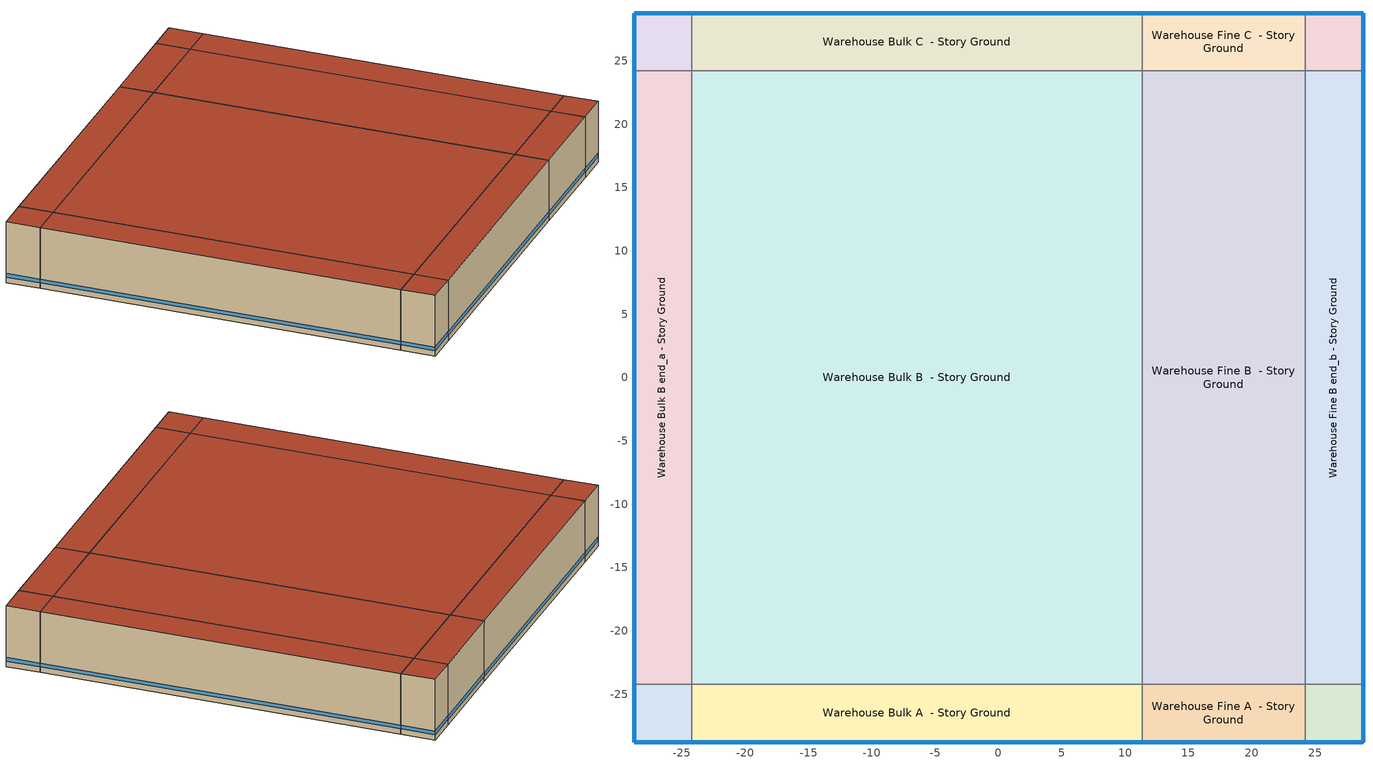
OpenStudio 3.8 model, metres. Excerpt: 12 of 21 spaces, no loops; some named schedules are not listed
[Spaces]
Warehouse Bulk A end_a - Story Ground
 floor ground (Foundation F 126 Perim 914 Area 209): -28.78,-28.78 -28.78,-24.21 -24.21,-24.21 -24.21,-28.78 z0
 wall outside: -28.78,-24.21 -28.78,-28.78 -24.21,-28.78 z0:8.53
 wall to Warehouse Bulk B end_a - Story Ground: -24.21,-24.21 -28.78,-24.21 z0:8.53
 wall to Warehouse Bulk A  - Story Ground: -24.21,-28.78 -24.21,-24.21 z0:8.53
 window (Window U-0.56 SHGC 0.27): -28.75,-28.78 -24.23,-28.78 / -28.78,-24.23 -28.78,-28.75 z0.76:1.28
 roof outside: -24.21,-28.78 -24.21,-24.21 -28.78,-24.21 -28.78,-28.78 z8.53
Warehouse Bulk B end_a - Story Ground
 floor ground (Foundation F 126 Perim 4842 Area 22136): -28.78,-24.21 -28.78,24.21 -24.21,24.21 -24.21,-24.21 z0
 wall outside: -28.78,24.21 -28.78,-24.21 z0:8.53
 wall to Warehouse Bulk C end_a - Story Ground: -24.21,24.21 -28.78,24.21 z0:8.53
 wall to Warehouse Bulk B  - Story Ground: -24.21,-24.21 -24.21,24.21 z0:8.53
 window (Window U-0.56 SHGC 0.27): -28.78,24.18 -28.78,-24.18 z0.76:1.27
 roof outside: -24.21,-24.21 -24.21,24.21 -28.78,24.21 -28.78,-24.21 z8.53
Warehouse Bulk C end_a - Story Ground
 floor ground (Foundation F 126 Perim 914 Area 209): -28.78,24.21 -28.78,28.78 -24.21,28.78 -24.21,24.21 z0
 wall outside: -24.21,28.78 -28.78,28.78 -28.78,24.21 z0:8.53
 wall to Warehouse Bulk C  - Story Ground: -24.21,24.21 -24.21,28.78 z0:8.53
 window (Window U-0.56 SHGC 0.27): -28.78,28.75 -28.78,24.23 / -24.23,28.78 -28.75,28.78 z0.76:1.28
 roof outside: -24.21,24.21 -24.21,28.78 -28.78,28.78 -28.78,24.21 z8.53
Warehouse Bulk A  - Story Ground
 floor ground (Foundation F 126 Perim 3554 Area 16251): -24.21,-28.78 -24.21,-24.21 11.34,-24.21 11.34,-28.78 z0
 wall outside: -24.21,-28.78 11.34,-28.78 z0:8.53
 wall to Warehouse Bulk B  - Story Ground: 11.34,-24.21 -24.21,-24.21 z0:8.53
 wall to Warehouse Fine A  - Story Ground: 11.34,-28.78 11.34,-24.21 z0:8.53
 window (Window U-0.56 SHGC 0.27): -24.18,-28.78 11.31,-28.78 z0.76:1.27
 roof outside: 11.34,-28.78 11.34,-24.21 -24.21,-24.21 -24.21,-28.78 z8.53
Warehouse Bulk B  - Story Ground
 floor ground (Foundation F 126 Perim 0 Area 172092): -24.21,-24.21 -24.21,24.21 11.34,24.21 11.34,-24.21 z0
 wall to Warehouse Bulk C  - Story Ground: 11.34,24.21 -24.21,24.21 z0:8.53
 wall to Warehouse Fine B  - Story Ground: 11.34,-24.21 11.34,24.21 z0:8.53
 roof outside: 11.34,-24.21 11.34,24.21 -24.21,24.21 -24.21,-24.21 z8.53
Warehouse Bulk C  - Story Ground
 floor ground (Foundation F 126 Perim 3554 Area 16251): -24.21,24.21 -24.21,28.78 11.34,28.78 11.34,24.21 z0
 wall outside: 11.34,28.78 -24.21,28.78 z0:8.53
 wall to Warehouse Fine C  - Story Ground: 11.34,24.21 11.34,28.78 z0:8.53
 window (Window U-0.56 SHGC 0.27): 11.31,28.78 -24.18,28.78 z0.76:1.27
 roof outside: 11.34,24.21 11.34,28.78 -24.21,28.78 -24.21,24.21 z8.53
Warehouse Fine A  - Story Ground
 floor ground (Foundation F 126 Perim 1287 Area 5885): 11.34,-28.78 11.34,-24.21 24.21,-24.21 24.21,-28.78 z0
 wall outside: 11.34,-28.78 24.21,-28.78 z0:8.53
 wall to Warehouse Fine B  - Story Ground: 24.21,-24.21 11.34,-24.21 z0:8.53
 wall to Warehouse Fine A end_b - Story Ground: 24.21,-28.78 24.21,-24.21 z0:8.53
 window (Window U-0.56 SHGC 0.27): 11.36,-28.78 24.18,-28.78 z0.76:1.28
 roof outside: 24.21,-28.78 24.21,-24.21 11.34,-24.21 11.34,-28.78 z8.53
Warehouse Fine B  - Story Ground
 floor ground (Foundation F 126 Perim 0 Area 62319): 11.34,-24.21 11.34,24.21 24.21,24.21 24.21,-24.21 z0
 wall to Warehouse Fine C  - Story Ground: 24.21,24.21 11.34,24.21 z0:8.53
 wall to Warehouse Fine B end_b - Story Ground: 24.21,-24.21 24.21,24.21 z0:8.53
 roof outside: 24.21,-24.21 24.21,24.21 11.34,24.21 11.34,-24.21 z8.53
Warehouse Fine C  - Story Ground
 floor ground (Foundation F 126 Perim 1287 Area 5885): 11.34,24.21 11.34,28.78 24.21,28.78 24.21,24.21 z0
 wall outside: 24.21,28.78 11.34,28.78 z0:8.53
 wall to Warehouse Fine C end_b - Story Ground: 24.21,24.21 24.21,28.78 z0:8.53
 window (Window U-0.56 SHGC 0.27): 24.18,28.78 11.36,28.78 z0.76:1.28
 roof outside: 24.21,24.21 24.21,28.78 11.34,28.78 11.34,24.21 z8.53
Warehouse Fine A end_b - Story Ground
 floor ground (Foundation F 126 Perim 914 Area 209): 24.21,-28.78 24.21,-24.21 28.78,-24.21 28.78,-28.78 z0
 wall outside: 24.21,-28.78 28.78,-28.78 28.78,-24.21 z0:8.53
 wall to Warehouse Fine B end_b - Story Ground: 28.78,-24.21 24.21,-24.21 z0:8.53
 window (Window U-0.56 SHGC 0.27): 24.23,-28.78 28.75,-28.78 / 28.78,-28.75 28.78,-24.23 z0.76:1.28
 roof outside: 28.78,-28.78 28.78,-24.21 24.21,-24.21 24.21,-28.78 z8.53
Warehouse Fine B end_b - Story Ground
 floor ground (Foundation F 126 Perim 4842 Area 22136): 24.21,-24.21 24.21,24.21 28.78,24.21 28.78,-24.21 z0
 wall outside: 28.78,-24.21 28.78,24.21 z0:8.53
 wall to Warehouse Fine C end_b - Story Ground: 28.78,24.21 24.21,24.21 z0:8.53
 window (Window U-0.56 SHGC 0.27): 28.78,-24.18 28.78,24.18 z0.76:1.27
 roof outside: 28.78,-24.21 28.78,24.21 24.21,24.21 24.21,-24.21 z8.53
Warehouse Fine C end_b - Story Ground
 floor ground (Foundation F 126 Perim 914 Area 209): 24.21,24.21 24.21,28.78 28.78,28.78 28.78,24.21 z0
 wall outside: 28.78,24.21 28.78,28.78 24.21,28.78 z0:8.53
 window (Window U-0.56 SHGC 0.27): 28.75,28.78 24.23,28.78 / 28.78,24.23 28.78,28.75 z0.76:1.28
 roof outside: 28.78,24.21 28.78,28.78 24.21,28.78 24.21,24.21 z8.53
[Site]
St Cloud Municipal_MN_USA: Latitude {deg}=45.55; Longitude {deg}=-94.05; Time Zone {hr}=-6; Elevation {m}=312; Terrain=City
[Site:WaterMainsTemperature]
Calculation Method=Correlation; Annual Average Outdoor Air Temperature {C}=5.84; Maximum Difference In Monthly Average Outdoor Air Temperatures {deltaC}=33.04
[SizingPeriod:DesignDay] Barometric Pressure {Pa}=97633; Rain Indicator=No; Snow Indicator=No; Day of Month=21; Daylight Saving Time Indicator=No; Humidity Condition Type=Wetbulb; Dry-Bulb Temperature Range Modifier Type=DefaultMultipliers
Name | Maximum Dry-Bulb Temperature {C} | Daily Dry-Bulb Temperature Range {deltaC} | Wind Speed {m/s} | Wind Direction {deg} | Month | Day Type | Wetbulb or DewPoint at Maximum Dry-Bulb {C} | Solar Model Indicator | ASHRAE Clear Sky Optical Depth for Beam Irradiance | ASHRAE Clear Sky Optical Depth for Diffuse Irradiance | Sky Clearness
St Cloud Municipal Ann Clg .4% Condns DB=>MWB 1 | 32.2 | 12.3 | 5.4 | 180 | 7 | SummerDesignDay | 22.5 | ASHRAETau | 0.357 | 2.356
St Cloud Municipal Ann Clg .4% Condns WB=>MDB 1 | 30 | 12.3 | 5.4 | 180 | 7 | SummerDesignDay | 24.6 | ASHRAETau | 0.357 | 2.356
St Cloud Municipal Ann Htg 99.6% Condns DB 1 | -27.3 | 0 | 2.5 | 290 | 1 | WinterDesignDay | -27.3 | ASHRAEClearSky |  |  | 0
St Cloud Municipal August .4% Condns DB=>MCWB 1 | 33.4 | 12.3 | 5.4 | 180 | 8 | SummerDesignDay | 23.8 | ASHRAETau | 0.36 | 2.39
[ClimateZones]
Climate Zone Institution Name 1=ASHRAE; Climate Zone Document Name 1=ANSI/ASHRAE Standard 169; Climate Zone Document Year 1=2006; Climate Zone Value 1=ASHRAE 169-2013-6A
[Building]
ComStock 90.1-2010|Warehouse: North Axis {deg}=225; Default Construction Set=ComStock 90.1-2010 - Warehouse - ASHRAE 169-2013-6A; Default Schedule Set=Building Default Schedule Set; Standards Building Type=Warehouse
[Site:GroundTemperature:FCfactorMethod]
January Ground Temperature {C}=7.4; February Ground Temperature {C}=-0; March Ground Temperature {C}=-7.6; April Ground Temperature {C}=-12.6; May Ground Temperature {C}=-7.7; June Ground Temperature {C}=0.3; July Ground Temperature {C}=7; August Ground Temperature {C}=14.2; September Ground Temperature {C}=19.2; October Ground Temperature {C}=20.9; November Ground Temperature {C}=20; December Ground Temperature {C}=15.4
[Construction:FfactorGroundFloor] F-Factor {W/m-K}=1.26344
Name | Area {m2} | PerimeterExposed {m}
Foundation F 126 Perim 914 Area 209 | 20.9032 | 9.144
Foundation F 126 Perim 4842 Area 22136 | 221.358 | 48.416
Foundation F 126 Perim 0 Area 172092 | 1720.92 | 0
Foundation F 126 Perim 1287 Area 5885 | 58.8486 | 12.8715
Foundation F 126 Perim 3554 Area 16251 | 162.509 | 35.5445
Foundation F 126 Perim 0 Area 62319 | 623.188 | 0
[DefaultConstructionSet]
ComStock 90.1-2010 - Warehouse - ASHRAE 169-2013-6A: Default Exterior Surface Constructions=Default Surface Constructions 1; Default Interior Surface Constructions=Default Surface Constructions 2; Default Ground Contact Surface Constructions=Default Surface Constructions 3; Default Exterior SubSurface Constructions=Default Sub Surface Constructions 1; Default Interior SubSurface Constructions=Default Sub Surface Constructions 2; Interior Partition Construction=Typical Interior Partition
[DefaultSurfaceConstructions]
Name | Floor Construction | Wall Construction | Roof Ceiling Construction
Default Surface Constructions 1 | Typical Insulated Exterior Mass Floor R-15.63 | Typical Insulated Steel Framed Exterior Wall R-15.63 | Typical Insulated Metal Building Roof R-13.89
Default Surface Constructions 2 | Typical Interior Floor | Typical Interior Wall | Typical Interior Ceiling
Default Surface Constructions 3 | ext-slab | Typical Insulated Basement Mass Wall
[Construction]
Typical Insulated Exterior Mass Floor R-15.63: Typical Insulation R-13.06, 4 in. Normalweight Concrete Floor, Typical Carpet Pad
Typical Insulated Metal Building Roof R-13.89: Metal Roof Surface, Typical Insulation R-13.11
Typical Interior Floor: 100mm Normalweight concrete floor, CP02 CARPET PAD
Typical Interior Wall: G01 13mm gypsum board, G01 13mm gypsum board
Typical Interior Ceiling: CP02 CARPET PAD, 100mm Normalweight concrete floor
ext-slab: 6 in. Normalweight Concrete Floor
Typical Insulated Basement Mass Wall: 8 in. Concrete Block Basement Wall
U 0.48 SHGC 0.40 Dbl Ref-D Clr 6mm/13mm: REF D CLEAR 6MM, AIR 13MM, CLEAR 6MM
Typical Uninsulated Swinging Door R-1.43: Typical Insulation R-0.58
Typical Overhead Door R-0.86: Typical Insulation R-0.01
U 1.17 SHGC 0.49 Simple Glazing Skylight U-1.17 SHGC 0.19: U 1.17 SHGC 0.49 Simple Glazing U-1.17 SHGC 0.19
Typical Interior Window: Clear 3mm
Typical Interior Door; Typical Interior Partition: G05 25mm wood
Typical Insulated Steel Framed Exterior Wall R-15.63: 25mm Stucco, 5/8 in. Gypsum Board, Typical Insulation R-13.45, 5/8 in. Gypsum Board
InteriorFurnishings 1: Std Wood 6inch 1
Window U-0.56 SHGC 0.27: Simple Glazing Double - LowE - Tinted/Reflective - Aluminum
[Material:NoMass] Roughness=Smooth; Thermal Absorptance=0.9; Solar Absorptance=0.7
Name | Thermal Resistance {m2-K/W} | Visible Absorptance
Typical Insulation R-13.06 | 2.2993 | 0.7
Typical Carpet Pad; CP02 CARPET PAD | 0.21648 | 0.8
Typical Insulation R-13.11 | 2.30859 | 0.7
Typical Insulation R-0.58 | 0.101892 | 0.7
Typical Insulation R-0.01 | 0.001 | 0.7
Typical Insulation R-13.45 | 2.368 | 0.7
[Material] Thermal Absorptance=0.9
Name | Roughness | Thickness {m} | Conductivity {W/m-K} | Density {kg/m3} | Specific Heat {J/kg-K} | Solar Absorptance | Visible Absorptance
4 in. Normalweight Concrete Floor | MediumRough | 0.1016 | 2.31 | 2322 | 832 | 0.7 | 0.7
Metal Roof Surface | Smooth | 0.0008 | 45.28 | 7824 | 500 | 0.7 | 0.7
100mm Normalweight concrete floor | MediumRough | 0.1016 | 2.31045 | 2322 | 832.557 | 0.7 | 0.7
G01 13mm gypsum board | Smooth | 0.0127 | 0.160031 | 800.001 | 1090.73 | 0.7 | 0.5
6 in. Normalweight Concrete Floor | MediumRough | 0.1524 | 2.31 | 2322 | 832 | 0.7 | 0.7
8 in. Concrete Block Basement Wall | MediumRough | 0.2032 | 1.326 | 1842 | 912 | 0.7 | 0.7
G05 25mm wood | MediumSmooth | 0.0254 | 0.15 | 608 | 1630 | 0.5 | 0.5
25mm Stucco | Smooth | 0.0254 | 0.72 | 1856 | 840 | 0.7 | 0.7
5/8 in. Gypsum Board | MediumSmooth | 0.0159 | 0.16 | 800 | 1090 | 0.7 | 0.7
Std Wood 6inch 1 | MediumSmooth | 0.15 | 0.12 | 540 | 1210 | 0.7 | 0.7
[DefaultSubSurfaceConstructions]
Name | Fixed Window Construction | Operable Window Construction | Door Construction | Overhead Door Construction | Skylight Construction | Tubular Daylight Dome Construction | Tubular Daylight Diffuser Construction
Default Sub Surface Constructions 1 | U 0.48 SHGC 0.40 Dbl Ref-D Clr 6mm/13mm | U 0.48 SHGC 0.40 Dbl Ref-D Clr 6mm/13mm | Typical Uninsulated Swinging Door R-1.43 | Typical Overhead Door R-0.86 | U 1.17 SHGC 0.49 Simple Glazing Skylight U-1.17 SHGC 0.19 | Typical Interior Window | Typical Interior Window
Default Sub Surface Constructions 2 | Typical Interior Window | Typical Interior Window | Typical Interior Door
[WindowMaterial:Glazing] Optical Data Type=SpectralAverage; Infrared Transmittance at Normal Incidence=0; Front Side Infrared Hemispherical Emissivity=0.84; Conductivity {W/m-K}=0.9; Dirt Correction Factor for Solar and Visible Transmittance=1; Solar Diffusing=No
Name | Thickness {m} | Solar Transmittance at Normal Incidence | Front Side Solar Reflectance at Normal Incidence | Back Side Solar Reflectance at Normal Incidence | Visible Transmittance at Normal Incidence | Front Side Visible Reflectance at Normal Incidence | Back Side Visible Reflectance at Normal Incidence | Back Side Infrared Hemispherical Emissivity
REF D CLEAR 6MM | 0.006 | 0.429 | 0.308 | 0.379 | 0.334 | 0.453 | 0.505 | 0.82
CLEAR 6MM | 0.006 | 0.775 | 0.071 | 0.071 | 0.881 | 0.08 | 0.08 | 0.84
Clear 3mm | 0.003 | 0.837 | 0.075 | 0.075 | 0.898 | 0.081 | 0.081 | 0.84
[WindowMaterial:Gas]
AIR 13MM: Gas Type=Air; Thickness {m}=0.0127
[WindowMaterial:SimpleGlazingSystem]
Name | U-Factor {W/m2-K} | Solar Heat Gain Coefficient | Visible Transmittance
U 1.17 SHGC 0.49 Simple Glazing U-1.17 SHGC 0.19 | 6.64357 | 0.19 | 0.38
Simple Glazing Double - LowE - Tinted/Reflective - Aluminum | 3.16279 | 0.274 | 0.359
[SpaceType] Standards Building Type=Warehouse
Name | Default Schedule Set | Design Specification Outdoor Air Object | Standards Space Type
Warehouse Office - ComStock 90.1-2010 | Warehouse Office Schedule Set | Warehouse Office Ventilation | Office
Warehouse Fine - ComStock 90.1-2010 | Warehouse Fine Schedule Set | Warehouse Fine Ventilation | Fine
Warehouse Bulk - ComStock 90.1-2010 | Warehouse Bulk Schedule Set | Warehouse Bulk Ventilation | Bulk
[BuildingStory]
Story Ground: Nominal Z Coordinate {m}=0; Nominal Floor to Floor Height {m}=8.5344
[Space] Building Story=Story Ground
Name | Space Type | Thermal Zone
Warehouse Bulk A end_a - Story Ground | Warehouse Bulk - ComStock 90.1-2010 | Zone Warehouse Bulk A end_a - Story Ground
Warehouse Bulk B end_a - Story Ground | Warehouse Bulk - ComStock 90.1-2010 | Zone Warehouse Bulk B end_a - Story Ground
Warehouse Bulk C end_a - Story Ground | Warehouse Bulk - ComStock 90.1-2010 | Zone Warehouse Bulk C end_a - Story Ground
Warehouse Bulk A  - Story Ground | Warehouse Bulk - ComStock 90.1-2010 | Zone Warehouse Bulk A  - Story Ground
Warehouse Bulk B  - Story Ground | Warehouse Bulk - ComStock 90.1-2010 | Zone Warehouse Bulk B  - Story Ground
Warehouse Bulk C  - Story Ground | Warehouse Bulk - ComStock 90.1-2010 | Zone Warehouse Bulk C  - Story Ground
Warehouse Fine A  - Story Ground | Warehouse Fine - ComStock 90.1-2010 | Zone Warehouse Fine A  - Story Ground
Warehouse Fine B  - Story Ground | Warehouse Fine - ComStock 90.1-2010 | Zone Warehouse Fine B  - Story Ground
Warehouse Fine C  - Story Ground | Warehouse Fine - ComStock 90.1-2010 | Zone Warehouse Fine C  - Story Ground
Warehouse Fine A end_b - Story Ground | Warehouse Fine - ComStock 90.1-2010 | Zone Warehouse Fine A end_b - Story Ground
Warehouse Fine B end_b - Story Ground | Warehouse Fine - ComStock 90.1-2010 | Zone Warehouse Fine B end_b - Story Ground
Warehouse Fine C end_b - Story Ground | Warehouse Fine - ComStock 90.1-2010 | Zone Warehouse Fine C end_b - Story Ground
Warehouse Office A end_a - Story Ground | Warehouse Office - ComStock 90.1-2010 | Zone Warehouse Office A end_a - Story Ground
Warehouse Office B end_a - Story Ground | Warehouse Office - ComStock 90.1-2010 | Zone Warehouse Office B end_a - Story Ground
Warehouse Office C end_a - Story Ground | Warehouse Office - ComStock 90.1-2010 | Zone Warehouse Office C end_a - Story Ground
Warehouse Office A  - Story Ground | Warehouse Office - ComStock 90.1-2010 | Zone Warehouse Office A  - Story Ground
Warehouse Office B  - Story Ground | Warehouse Office - ComStock 90.1-2010 | Zone Warehouse Office B  - Story Ground
Warehouse Office C  - Story Ground | Warehouse Office - ComStock 90.1-2010 | Zone Warehouse Office C  - Story Ground
Warehouse Office A end_b - Story Ground | Warehouse Office - ComStock 90.1-2010 | Zone Warehouse Office A end_b - Story Ground
Warehouse Office B end_b - Story Ground | Warehouse Office - ComStock 90.1-2010 | Zone Warehouse Office B end_b - Story Ground
Warehouse Office C end_b - Story Ground | Warehouse Office - ComStock 90.1-2010 | Zone Warehouse Office C end_b - Story Ground
[ThermalZone] Multiplier=1; Use Ideal Air Loads=No
Name | Thermostat | Primary Daylighting Control | Fraction of Zone Controlled by Primary Daylighting Control
Zone Warehouse Bulk A end_a - Story Ground | Warehouse Bulk - ComStock 90.1-2010 Thermostat 1
Zone Warehouse Bulk B end_a - Story Ground | Warehouse Bulk - ComStock 90.1-2010 Thermostat 3 | Warehouse Bulk B end_a - Story Ground Daylt Sensor 1 | 0.279
Zone Warehouse Bulk C end_a - Story Ground | Warehouse Bulk - ComStock 90.1-2010 Thermostat 5
Zone Warehouse Bulk A  - Story Ground | Warehouse Bulk - ComStock 90.1-2010 Thermostat | Warehouse Bulk A  - Story Ground Daylt Sensor 1 | 0.279
Zone Warehouse Bulk B  - Story Ground | Warehouse Bulk - ComStock 90.1-2010 Thermostat 2
Zone Warehouse Bulk C  - Story Ground | Warehouse Bulk - ComStock 90.1-2010 Thermostat 4 | Warehouse Bulk C  - Story Ground Daylt Sensor 1 | 0.279
Zone Warehouse Fine A  - Story Ground | Warehouse Fine - ComStock 90.1-2010 Thermostat
Zone Warehouse Fine B  - Story Ground | Warehouse Fine - ComStock 90.1-2010 Thermostat 2
Zone Warehouse Fine C  - Story Ground | Warehouse Fine - ComStock 90.1-2010 Thermostat 4
Zone Warehouse Fine A end_b - Story Ground | Warehouse Fine - ComStock 90.1-2010 Thermostat 1
Zone Warehouse Fine B end_b - Story Ground | Warehouse Fine - ComStock 90.1-2010 Thermostat 3 | Warehouse Fine B end_b - Story Ground Daylt Sensor 1 | 0.279
Zone Warehouse Fine C end_b - Story Ground | Warehouse Fine - ComStock 90.1-2010 Thermostat 5
Zone Warehouse Office A end_a - Story Ground | Warehouse Office - ComStock 90.1-2010 Thermostat 1
Zone Warehouse Office B end_a - Story Ground | Warehouse Office - ComStock 90.1-2010 Thermostat 4
Zone Warehouse Office C end_a - Story Ground | Warehouse Office - ComStock 90.1-2010 Thermostat 7
Zone Warehouse Office A  - Story Ground | Warehouse Office - ComStock 90.1-2010 Thermostat
Zone Warehouse Office B  - Story Ground | Warehouse Office - ComStock 90.1-2010 Thermostat 3
Zone Warehouse Office C  - Story Ground | Warehouse Office - ComStock 90.1-2010 Thermostat 6
Zone Warehouse Office A end_b - Story Ground | Warehouse Office - ComStock 90.1-2010 Thermostat 2
Zone Warehouse Office B end_b - Story Ground | Warehouse Office - ComStock 90.1-2010 Thermostat 5
Zone Warehouse Office C end_b - Story Ground | Warehouse Office - ComStock 90.1-2010 Thermostat 8
[Lights:Definition] Design Level Calculation Method=Watts/Area; Fraction Visible=0.2; Return Air Fraction=0
Name | Watts per Space Floor Area {W/m2} | Fraction Radiant
Warehouse Bulk - ComStock 90.1-2010 General Lights Definition | 2.47757 | 0.465
Warehouse Fine - ComStock 90.1-2010 General Lights Definition | 5.10211 | 0.465
Warehouse Office - ComStock 90.1-2010 General Lights Definition | 6.10233 | 0.365
[ElectricEquipment:Definition] Design Level Calculation Method=Watts/Area; Fraction Latent=0; Fraction Radiant=0; Fraction Lost=0
Name | Watts per Space Floor Area {W/m2}
Warehouse Bulk Elec Equip Definition | 8.8185
Warehouse Office Elec Equip Definition | 27.8263
[ElectricEquipment]
Name | Electric Equipment Definition | Space or SpaceType
Warehouse Bulk Elec Equip | Warehouse Bulk Elec Equip Definition | Warehouse Bulk - ComStock 90.1-2010
Warehouse Office Elec Equip | Warehouse Office Elec Equip Definition | Warehouse Office - ComStock 90.1-2010
[DesignSpecification:OutdoorAir] Outdoor Air Method=Sum; Outdoor Air Flow per Floor Area {m3/s-m2}=0.0003048
Name | Outdoor Air Flow per Person {m3/s-person}
Warehouse Bulk Ventilation; Warehouse Fine Ventilation
Warehouse Office Ventilation | 0.00235974
[DefaultScheduleSet]
Name | Number of People Schedule | People Activity Level Schedule | Lighting Schedule | Electric Equipment Schedule | Infiltration Schedule | Hours of Operation Schedule
Warehouse Bulk Schedule Set | Warehouse BLDG_OCC_SCH | Warehouse Office Activity Schedule | Warehouse BLDG_LIGHT_STORAGE_SCH | Warehouse Bldg Equip | Warehouse Bulk Infil Schedule
Warehouse Fine Schedule Set | Warehouse BLDG_OCC_SCH | Warehouse Office Activity Schedule | Warehouse BLDG_LIGHT_STORAGE_SCH | Warehouse Bldg Equip | Warehouse Fine Infil Schedule
Warehouse Office Schedule Set | Warehouse BLDG_OCC_SCH | Warehouse Office Activity Schedule | Warehouse BLDG_LIGHT_OFFICE_SCH | Warehouse Office_Plug_SCH | Warehouse Office Infil Schedule
Building Default Schedule Set |  |  |  |  |  | Building Hours of Operation NonResidential
[People:Definition]
Warehouse Office People Definition: Number of People Calculation Method=People/Area; People per Space Floor Area {person/m2}=0.0210973; Fraction Radiant=0.3
[People]
Warehouse Office People: People Definition=Warehouse Office People Definition; Space or SpaceType=Warehouse Office - ComStock 90.1-2010; Work Efficiency Schedule=Work Efficiency Schedule; Clothing Insulation Schedule=Clothing Schedule; Air Velocity Schedule=Air Velocity Schedule; Multiplier=1
[Exterior:Lights:Definition]
Name | Design Level {W}
Parking Areas and Drives Def (W/ft^2) | 0.0276385
Building Facades Def (W/ft^2) | 0.15
Main Entries Def (W/ft) | 30
Other Doors Def (W/ft) | 20
[Exterior:Lights] Control Option=AstronomicalClock
Name | Exterior Lights Definition | Schedule | Multiplier
Parking Areas and Drives | Parking Areas and Drives Def (W/ft^2) | Schedule Ruleset 2 | 15187.5
Building Facades | Building Facades Def (W/ft^2) | Schedule Ruleset 1 | 23551.2
Main Entries | Main Entries Def (W/ft) | Schedule Ruleset 2 | 30
Other Doors | Other Doors Def (W/ft) | Schedule Ruleset 2 | 30
[Daylighting:Control] Position Z-Coordinate {m}=0.762; Lighting Control Type=Stepped; Minimum Input Power Fraction for Continuous Dimming Control=0.3; Minimum Light Output Fraction for Continuous Dimming Control=0.2; Number of Stepped Control Steps=3; Probability Lighting will be Reset When Needed in Manual Stepped Control=1; Maximum Allowable Discomfort Glare Index=22
Name | Space | Position X-Coordinate {m} | Position Y-Coordinate {m} | Illuminance Setpoint {lux}
Warehouse Bulk A  - Story Ground Daylt Sensor 1 | Warehouse Bulk A  - Story Ground | 17.7722 | 0.841366 | 200
Warehouse Bulk B end_a - Story Ground Daylt Sensor 1 | Warehouse Bulk B end_a - Story Ground | 0.841237 | 24.208 | 200
Warehouse Bulk C  - Story Ground Daylt Sensor 1 | Warehouse Bulk C  - Story Ground | 17.7722 | 3.73063 | 200
Warehouse Fine B end_b - Story Ground Daylt Sensor 1 | Warehouse Fine B end_b - Story Ground | 3.73076 | 24.208 | 300
[ThermostatSetpoint:DualSetpoint]
Name | Heating Setpoint Temperature Schedule | Cooling Setpoint Temperature Schedule
Warehouse Bulk - ComStock 90.1-2010 Thermostat; Warehouse Bulk - ComStock 90.1-2010 Thermostat 1; Warehouse Bulk - ComStock 90.1-2010 Thermostat 2; Warehouse Bulk - ComStock 90.1-2010 Thermostat 3; Warehouse Bulk - ComStock 90.1-2010 Thermostat 4; Warehouse Bulk - ComStock 90.1-2010 Thermostat 5 | Warehouse Bulk Storage Heating Setpoint Schedule | Warehouse ClgSetp BulkStorage
Warehouse Fine - ComStock 90.1-2010 Thermostat; Warehouse Fine - ComStock 90.1-2010 Thermostat 1; Warehouse Fine - ComStock 90.1-2010 Thermostat 2; Warehouse Fine - ComStock 90.1-2010 Thermostat 3; Warehouse Fine - ComStock 90.1-2010 Thermostat 4; Warehouse Fine - ComStock 90.1-2010 Thermostat 5 | Warehouse Fine Storage Heating Setpoint Schedule | Warehouse Fine Storage Cooling Setpoint Schedule
Warehouse Office - ComStock 90.1-2010 Thermostat; Warehouse Office - ComStock 90.1-2010 Thermostat 1; Warehouse Office - ComStock 90.1-2010 Thermostat 2; Warehouse Office - ComStock 90.1-2010 Thermostat 3; Warehouse Office - ComStock 90.1-2010 Thermostat 4; Warehouse Office - ComStock 90.1-2010 Thermostat 5; Warehouse Office - ComStock 90.1-2010 Thermostat 6; Warehouse Office - ComStock 90.1-2010 Thermostat 7; Warehouse Office - ComStock 90.1-2010 Thermostat 8 | Warehouse HtgSetp | Warehouse ClgSetp
[InternalMass:Definition]
Internal Mass Definition 2: Construction=InteriorFurnishings 1; Design Level Calculation Method=SurfaceArea/Area; Surface Area per Space Floor Area=2
[InternalMass] Internal Mass Definition=Internal Mass Definition 2; Multiplier=1
Name | Space or SpaceType
Warehouse Office C end_b - Story Ground Mass | Warehouse Office C end_b - Story Ground
Warehouse Office A end_b - Story Ground Mass | Warehouse Office A end_b - Story Ground
Warehouse Office B end_b - Story Ground Mass | Warehouse Office B end_b - Story Ground
Warehouse Office B  - Story Ground Mass | Warehouse Office B  - Story Ground
Warehouse Office A  - Story Ground Mass | Warehouse Office A  - Story Ground
Warehouse Office B end_a - Story Ground Mass | Warehouse Office B end_a - Story Ground
Warehouse Office A end_a - Story Ground Mass | Warehouse Office A end_a - Story Ground
Warehouse Fine B end_b - Story Ground Mass | Warehouse Fine B end_b - Story Ground
Warehouse Office C end_a - Story Ground Mass | Warehouse Office C end_a - Story Ground
Warehouse Fine A  - Story Ground Mass | Warehouse Fine A  - Story Ground
Warehouse Fine B  - Story Ground Mass | Warehouse Fine B  - Story Ground
Warehouse Office C  - Story Ground Mass | Warehouse Office C  - Story Ground
Warehouse Fine A end_b - Story Ground Mass | Warehouse Fine A end_b - Story Ground
Warehouse Fine C  - Story Ground Mass | Warehouse Fine C  - Story Ground
Warehouse Fine C end_b - Story Ground Mass | Warehouse Fine C end_b - Story Ground
[Lights] Fraction Replaceable=1
Name | Lights Definition | Space or SpaceType
Warehouse Bulk - ComStock 90.1-2010 General Lighting | Warehouse Bulk - ComStock 90.1-2010 General Lights Definition | Warehouse Bulk - ComStock 90.1-2010
Warehouse Fine - ComStock 90.1-2010 General Lighting | Warehouse Fine - ComStock 90.1-2010 General Lights Definition | Warehouse Fine - ComStock 90.1-2010
Warehouse Office - ComStock 90.1-2010 General Lighting | Warehouse Office - ComStock 90.1-2010 General Lights Definition | Warehouse Office - ComStock 90.1-2010
[SpaceInfiltration:DesignFlowRate] Design Flow Rate Calculation Method=Flow/ExteriorArea; Flow per Exterior Surface Area {m3/s-m2}=0.000619923; Velocity Term Coefficient=0
Name | Space or SpaceType | Schedule | Constant Term Coefficient | Temperature Term Coefficient | Velocity Squared Term Coefficient
Warehouse Office C end_b - Story Ground HVAC On Infiltration | Warehouse Office C end_b - Story Ground | Infiltration HVAC On Schedule | 0.0017 | 0.0048 | 0.0225
Warehouse Office C end_b - Story Ground HVAC Off Infiltration | Warehouse Office C end_b - Story Ground | Infiltration HVAC Off Schedule | 0 | 0.0081 | 0.028
Warehouse Office A end_b - Story Ground HVAC On Infiltration | Warehouse Office A end_b - Story Ground | Infiltration HVAC On Schedule | 0.0017 | 0.0048 | 0.0225
Warehouse Office A end_b - Story Ground HVAC Off Infiltration | Warehouse Office A end_b - Story Ground | Infiltration HVAC Off Schedule | 0 | 0.0081 | 0.028
Warehouse Office B end_b - Story Ground HVAC On Infiltration | Warehouse Office B end_b - Story Ground | Infiltration HVAC On Schedule | 0.0017 | 0.0048 | 0.0225
Warehouse Office B end_b - Story Ground HVAC Off Infiltration | Warehouse Office B end_b - Story Ground | Infiltration HVAC Off Schedule | 0 | 0.0081 | 0.028
Warehouse Office B  - Story Ground HVAC On Infiltration | Warehouse Office B  - Story Ground | Infiltration HVAC On Schedule | 0.0017 | 0.0048 | 0.0225
Warehouse Office B  - Story Ground HVAC Off Infiltration | Warehouse Office B  - Story Ground | Infiltration HVAC Off Schedule | 0 | 0.0081 | 0.028
Warehouse Office A  - Story Ground HVAC On Infiltration | Warehouse Office A  - Story Ground | Infiltration HVAC On Schedule | 0.0017 | 0.0048 | 0.0225
Warehouse Office A  - Story Ground HVAC Off Infiltration | Warehouse Office A  - Story Ground | Infiltration HVAC Off Schedule | 0 | 0.0081 | 0.028
Warehouse Office B end_a - Story Ground HVAC On Infiltration | Warehouse Office B end_a - Story Ground | Infiltration HVAC On Schedule | 0.0017 | 0.0048 | 0.0225
Warehouse Office B end_a - Story Ground HVAC Off Infiltration | Warehouse Office B end_a - Story Ground | Infiltration HVAC Off Schedule | 0 | 0.0081 | 0.028
Warehouse Bulk A end_a - Story Ground HVAC On Infiltration | Warehouse Bulk A end_a - Story Ground | Infiltration HVAC On Schedule | 0.0017 | 0.0048 | 0.0225
Warehouse Bulk A end_a - Story Ground HVAC Off Infiltration | Warehouse Bulk A end_a - Story Ground | Infiltration HVAC Off Schedule | 0 | 0.0081 | 0.028
Warehouse Office A end_a - Story Ground HVAC On Infiltration | Warehouse Office A end_a - Story Ground | Infiltration HVAC On Schedule | 0.0017 | 0.0048 | 0.0225
Warehouse Office A end_a - Story Ground HVAC Off Infiltration | Warehouse Office A end_a - Story Ground | Infiltration HVAC Off Schedule | 0 | 0.0081 | 0.028
Warehouse Fine B end_b - Story Ground HVAC On Infiltration | Warehouse Fine B end_b - Story Ground | Infiltration HVAC On Schedule | 0.0017 | 0.0048 | 0.0225
Warehouse Fine B end_b - Story Ground HVAC Off Infiltration | Warehouse Fine B end_b - Story Ground | Infiltration HVAC Off Schedule | 0 | 0.0081 | 0.028
Warehouse Bulk C end_a - Story Ground HVAC On Infiltration | Warehouse Bulk C end_a - Story Ground | Infiltration HVAC On Schedule | 0.0017 | 0.0048 | 0.0225
Warehouse Bulk C end_a - Story Ground HVAC Off Infiltration | Warehouse Bulk C end_a - Story Ground | Infiltration HVAC Off Schedule | 0 | 0.0081 | 0.028
Warehouse Office C end_a - Story Ground HVAC On Infiltration | Warehouse Office C end_a - Story Ground | Infiltration HVAC On Schedule | 0.0017 | 0.0048 | 0.0225
Warehouse Office C end_a - Story Ground HVAC Off Infiltration | Warehouse Office C end_a - Story Ground | Infiltration HVAC Off Schedule | 0 | 0.0081 | 0.028
Warehouse Bulk B  - Story Ground HVAC On Infiltration | Warehouse Bulk B  - Story Ground | Infiltration HVAC On Schedule | 0.0017 | 0.0048 | 0.0225
Warehouse Bulk B  - Story Ground HVAC Off Infiltration | Warehouse Bulk B  - Story Ground | Infiltration HVAC Off Schedule | 0 | 0.0081 | 0.028
Warehouse Fine A  - Story Ground HVAC On Infiltration | Warehouse Fine A  - Story Ground | Infiltration HVAC On Schedule | 0.0017 | 0.0048 | 0.0225
Warehouse Fine A  - Story Ground HVAC Off Infiltration | Warehouse Fine A  - Story Ground | Infiltration HVAC Off Schedule | 0 | 0.0081 | 0.028
Warehouse Bulk B end_a - Story Ground HVAC On Infiltration | Warehouse Bulk B end_a - Story Ground | Infiltration HVAC On Schedule | 0.0017 | 0.0048 | 0.0225
Warehouse Bulk B end_a - Story Ground HVAC Off Infiltration | Warehouse Bulk B end_a - Story Ground | Infiltration HVAC Off Schedule | 0 | 0.0081 | 0.028
Warehouse Bulk A  - Story Ground HVAC On Infiltration | Warehouse Bulk A  - Story Ground | Infiltration HVAC On Schedule | 0.0017 | 0.0048 | 0.0225
Warehouse Bulk A  - Story Ground HVAC Off Infiltration | Warehouse Bulk A  - Story Ground | Infiltration HVAC Off Schedule | 0 | 0.0081 | 0.028
Warehouse Bulk C  - Story Ground HVAC On Infiltration | Warehouse Bulk C  - Story Ground | Infiltration HVAC On Schedule | 0.0017 | 0.0048 | 0.0225
Warehouse Bulk C  - Story Ground HVAC Off Infiltration | Warehouse Bulk C  - Story Ground | Infiltration HVAC Off Schedule | 0 | 0.0081 | 0.028
Warehouse Fine B  - Story Ground HVAC On Infiltration | Warehouse Fine B  - Story Ground | Infiltration HVAC On Schedule | 0.0017 | 0.0048 | 0.0225
Warehouse Fine B  - Story Ground HVAC Off Infiltration | Warehouse Fine B  - Story Ground | Infiltration HVAC Off Schedule | 0 | 0.0081 | 0.028
Warehouse Office C  - Story Ground HVAC On Infiltration | Warehouse Office C  - Story Ground | Infiltration HVAC On Schedule | 0.0017 | 0.0048 | 0.0225
Warehouse Office C  - Story Ground HVAC Off Infiltration | Warehouse Office C  - Story Ground | Infiltration HVAC Off Schedule | 0 | 0.0081 | 0.028
Warehouse Fine A end_b - Story Ground HVAC On Infiltration | Warehouse Fine A end_b - Story Ground | Infiltration HVAC On Schedule | 0.0017 | 0.0048 | 0.0225
Warehouse Fine A end_b - Story Ground HVAC Off Infiltration | Warehouse Fine A end_b - Story Ground | Infiltration HVAC Off Schedule | 0 | 0.0081 | 0.028
Warehouse Fine C  - Story Ground HVAC On Infiltration | Warehouse Fine C  - Story Ground | Infiltration HVAC On Schedule | 0.0017 | 0.0048 | 0.0225
Warehouse Fine C  - Story Ground HVAC Off Infiltration | Warehouse Fine C  - Story Ground | Infiltration HVAC Off Schedule | 0 | 0.0081 | 0.028
Warehouse Fine C end_b - Story Ground HVAC On Infiltration | Warehouse Fine C end_b - Story Ground | Infiltration HVAC On Schedule | 0.0017 | 0.0048 | 0.0225
Warehouse Fine C end_b - Story Ground HVAC Off Infiltration | Warehouse Fine C end_b - Story Ground | Infiltration HVAC Off Schedule | 0 | 0.0081 | 0.028
[Schedule:Ruleset]
Name | Default Day Schedule | Summer Design Day Schedule | Winter Design Day Schedule
Warehouse BLDG_OCC_SCH | Warehouse BLDG_OCC_SCH Default | Warehouse BLDG_OCC_SCH Summer Design Day | Warehouse BLDG_OCC_SCH Winter Design Day
Warehouse Office Activity Schedule | Warehouse Office Activity Schedule Default | Warehouse Office Activity Schedule Summer Design Day | Warehouse Office Activity Schedule Winter Design Day
Warehouse BLDG_LIGHT_STORAGE_SCH | Warehouse BLDG_LIGHT_STORAGE_SCH Default | Warehouse BLDG_LIGHT_STORAGE_SCH Summer Design Day | Warehouse BLDG_LIGHT_STORAGE_SCH Winter Design Day
Warehouse Bldg Equip | Warehouse Bldg Equip Default | Warehouse Bldg Equip Summer Design Day | Warehouse Bldg Equip Winter Design Day
Warehouse Bulk Infil Schedule | Schedule Day 9
Warehouse Fine Infil Schedule | Schedule Day 10
Clothing Schedule | Clothing Schedule Default Winter Clothes
Air Velocity Schedule | Air Velocity Schedule Default
Work Efficiency Schedule | Work Efficiency Schedule Default
Warehouse BLDG_LIGHT_OFFICE_SCH | Warehouse BLDG_LIGHT_OFFICE_SCH Default | Warehouse BLDG_LIGHT_OFFICE_SCH Summer Design Day | Warehouse BLDG_LIGHT_OFFICE_SCH Winter Design Day
Warehouse Office_Plug_SCH | Warehouse Office_Plug_SCH Default | Warehouse Office_Plug_SCH Summer Design Day | Warehouse Office_Plug_SCH Winter Design Day
Warehouse Office Infil Schedule | Schedule Day 15
Schedule Ruleset 1 | Schedule Day 16
Schedule Ruleset 2 | Schedule Day 17
Warehouse Bulk Storage Heating Setpoint Schedule | Warehouse Bulk Storage Heating Setpoint Schedule Default | Schedule Day 18 | Schedule Day 19
Warehouse ClgSetp BulkStorage | Warehouse ClgSetp BulkStorage Default | Warehouse ClgSetp BulkStorage Summer Design Day | Warehouse ClgSetp BulkStorage Winter Design Day
Warehouse Fine Storage Heating Setpoint Schedule | Warehouse Fine Storage Heating Setpoint Schedule Default | Schedule Day 20 | Schedule Day 21
Warehouse Fine Storage Cooling Setpoint Schedule | Warehouse Fine Storage Cooling Setpoint Schedule Default | Warehouse Fine Storage Cooling Setpoint Schedule Summer Design Day | Warehouse Fine Storage Cooling Setpoint Schedule Winter Design Day
Warehouse HtgSetp | Warehouse HtgSetp Default | Warehouse HtgSetp Summer Design Day | Warehouse HtgSetp Winter Design Day
Warehouse ClgSetp | Warehouse ClgSetp Default | Warehouse ClgSetp Summer Design Day | Warehouse ClgSetp Winter Design Day
Building Hours of Operation NonResidential | Building Hours of Operation NonResidential Default | Building Hours of Operation NonResidential Summer Design Day | Building Hours of Operation NonResidential Winter Design Day
Infiltration HVAC On Schedule | 15 Zone PVAV Occ Sch Default 1 | 15 Zone PVAV Occ Sch Summer Design Day 1 | 15 Zone PVAV Occ Sch Winter Design Day 1
Infiltration HVAC Off Schedule | Infiltration HVAC Off Schedule Default Day Schedule | Infiltration HVAC Off Schedule Summer Design Day Schedule 1 | Infiltration HVAC Off Schedule Winter Design Day Schedule 1
[Schedule:Day]
Schedule Day 16: 6, 0, 0, 24, 0, 1
Schedule Day 17: 6, 0, 0.7, 24, 0, 1
Warehouse Bulk Storage Heating Setpoint Schedule Default; Warehouse Fine Storage Heating Setpoint Schedule Default: Average, 24, 0, 16.1111
Warehouse ClgSetp BulkStorage Default: Average, 24, 0, 50
Warehouse ClgSetp BulkStorage Winter Design Day; Warehouse ClgSetp BulkStorage Summer Design Day: 24, 0, 50
Warehouse Fine Storage Cooling Setpoint Schedule Default: Average, 24, 0, 26.7
Warehouse Fine Storage Cooling Setpoint Schedule Winter Design Day; Warehouse Fine Storage Cooling Setpoint Schedule Summer Design Day: 24, 0, 26.7
Warehouse HtgSetp Default: Average, 5, 45, 15.6, 16, 30, 21.1, 24, 0, 15.6
Warehouse HtgSetp Winter Design Day; Warehouse HtgSetp Summer Design Day: 6, 0, 15.6, 7, 0, 17.8, 8, 0, 20, 18, 0, 21, 24, 0, 15.6
Warehouse ClgSetp Default: Average, 6, 0, 27.2333, 18, 0, 23.9, 24, 0, 27.2333
Warehouse ClgSetp Winter Design Day; Warehouse ClgSetp Summer Design Day: 6, 0, 29.4, 7, 0, 27.8, 8, 0, 25.6, 18, 0, 23.9, 24, 0, 29.4
Building Hours of Operation NonResidential Default: 7, 45, 0, 16, 30, 1, 24, 0, 0
Building Hours of Operation NonResidential Winter Design Day; Building Hours of Operation NonResidential Summer Design Day; 15 Zone PVAV Occ Sch Summer Design Day 1; 15 Zone PVAV Occ Sch Winter Design Day 1: 24, 0, 1
15 Zone PVAV Occ Sch Default 1: 6, 30, 0, 16, 30, 1, 24, 0, 0
Infiltration HVAC Off Schedule Default Day Schedule: 6, 30, 1, 16, 30, 0, 24, 0, 1
Infiltration HVAC Off Schedule Summer Design Day Schedule 1; Infiltration HVAC Off Schedule Winter Design Day Schedule 1: 24, 0, 0
Schedule Day 18; Schedule Day 19; Schedule Day 20; Schedule Day 21: 24, 0, 16.1111
[Schedule:Rule]
Name | Schedule Ruleset | Rule Order | Day Schedule | Apply Saturday | Date Specification Type | Start Month | Start Day | End Month | End Day | Apply Sunday | Apply Monday | Apply Tuesday | Apply Wednesday | Apply Thursday | Apply Friday | Specific Month 1 | Specific Day 1 | Specific Month 2 | Specific Day 2 | Specific Month 3 | Specific Day 3 | Specific Month 4 | Specific Day 4 | Specific Month 5 | Specific Day 5 | Specific Month 6 | Specific Day 6 | Specific Month 7 | Specific Day 7 | Specific Month 8 | Specific Day 8 | Specific Month 9 | Specific Day 9 | Specific Month 10 | Specific Day 10 | Specific Month 11 | Specific Day 11 | Specific Month 12 | Specific Day 12 | Specific Month 13 | Specific Day 13 | Specific Month 14 | Specific Day 14 | Specific Month 15 | Specific Day 15 | Specific Month 16 | Specific Day 16 | Specific Month 17 | Specific Day 17 | Specific Month 18 | Specific Day 18 | Specific Month 19 | Specific Day 19 | Specific Month 20 | Specific Day 20 | Specific Month 21 | Specific Day 21 | Specific Month 22 | Specific Day 22 | Specific Month 23 | Specific Day 23 | Specific Month 24 | Specific Day 24 | Specific Month 25 | Specific Day 25 | Specific Month 26 | Specific Day 26 | Specific Month 27 | Specific Day 27 | Specific Month 28 | Specific Day 28 | Specific Month 29 | Specific Day 29 | Specific Month 30 | Specific Day 30 | Specific Month 31 | Specific Day 31 | Specific Month 32 | Specific Day 32 | Specific Month 33 | Specific Day 33 | Specific Month 34 | Specific Day 34 | Specific Month 35 | Specific Day 35 | Specific Month 36 | Specific Day 36 | Specific Month 37 | Specific Day 37 | Specific Month 38 | Specific Day 38 | Specific Month 39 | Specific Day 39 | Specific Month 40 | Specific Day 40 | Specific Month 41 | Specific Day 41 | Specific Month 42 | Specific Day 42 | Specific Month 43 | Specific Day 43 | Specific Month 44 | Specific Day 44 | Specific Month 45 | Specific Day 45 | Specific Month 46 | Specific Day 46 | Specific Month 47 | Specific Day 47 | Specific Month 48 | Specific Day 48 | Specific Month 49 | Specific Day 49 | Specific Month 50 | Specific Day 50 | Specific Month 51 | Specific Day 51 | Specific Month 52 | Specific Day 52 | Specific Month 53 | Specific Day 53 | Specific Month 54 | Specific Day 54 | Specific Month 55 | Specific Day 55 | Specific Month 56 | Specific Day 56 | Specific Month 57 | Specific Day 57 | Specific Month 58 | Specific Day 58 | Specific Month 59 | Specific Day 59 | Specific Month 60 | Specific Day 60 | Specific Month 61 | Specific Day 61 | Specific Month 62 | Specific Day 62 | Specific Month 63 | Specific Day 63 | Specific Month 64 | Specific Day 64 | Specific Month 65 | Specific Day 65 | Specific Month 66 | Specific Day 66 | Specific Month 67 | Specific Day 67 | Specific Month 68 | Specific Day 68 | Specific Month 69 | Specific Day 69 | Specific Month 70 | Specific Day 70 | Specific Month 71 | Specific Day 71 | Specific Month 72 | Specific Day 72 | Specific Month 73 | Specific Day 73 | Specific Month 74 | Specific Day 74 | Specific Month 75 | Specific Day 75 | Specific Month 76 | Specific Day 76 | Specific Month 77 | Specific Day 77 | Specific Month 78 | Specific Day 78 | Specific Month 79 | Specific Day 79 | Specific Month 80 | Specific Day 80 | Specific Month 81 | Specific Day 81 | Specific Month 82 | Specific Day 82 | Specific Month 83 | Specific Day 83 | Specific Month 84 | Specific Day 84 | Specific Month 85 | Specific Day 85 | Specific Month 86 | Specific Day 86 | Specific Month 87 | Specific Day 87 | Specific Month 88 | Specific Day 88 | Specific Month 89 | Specific Day 89 | Specific Month 90 | Specific Day 90 | Specific Month 91 | Specific Day 91 | Specific Month 92 | Specific Day 92 | Specific Month 93 | Specific Day 93 | Specific Month 94 | Specific Day 94 | Specific Month 95 | Specific Day 95 | Specific Month 96 | Specific Day 96 | Specific Month 97 | Specific Day 97 | Specific Month 98 | Specific Day 98 | Specific Month 99 | Specific Day 99 | Specific Month 100 | Specific Day 100 | Specific Month 101 | Specific Day 101 | Specific Month 102 | Specific Day 102 | Specific Month 103 | Specific Day 103 | Specific Month 104 | Specific Day 104
Schedule Rule 14 | Warehouse HtgSetp | 1 | Warehouse HtgSetp Sat Day | Yes | DateRange | 1 | 1 | 12 | 31
Schedule Rule 15 | Warehouse HtgSetp | 0 | Warehouse HtgSetp Sun Day |  | DateRange | 1 | 1 | 12 | 31 | Yes
Building Hours of Operation NonResidential Sunday Rule | Building Hours of Operation NonResidential | 0 | Building Hours of Operation NonResidential Sunday | Yes | DateRange | 1 | 1 | 12 | 31 | Yes
autogen Warehouse Bulk Storage Heating Setpoint Schedule 0 | Warehouse Bulk Storage Heating Setpoint Schedule | 0 | autogen Warehouse Bulk Storage Heating Setpoint Schedule 0_day_sch | Yes | SpecificDates |  |  |  |  | Yes | Yes | Yes | Yes | Yes | Yes | 1 | 6 | 1 | 7 | 1 | 13 | 1 | 14 | 1 | 20 | 1 | 21 | 1 | 27 | 1 | 28 | 2 | 3 | 2 | 4 | 2 | 10 | 2 | 11 | 2 | 17 | 2 | 18 | 2 | 24 | 2 | 25 | 3 | 3 | 3 | 4 | 3 | 10 | 3 | 11 | 3 | 17 | 3 | 18 | 3 | 24 | 3 | 25 | 3 | 31 | 4 | 1 | 4 | 7 | 4 | 8 | 4 | 14 | 4 | 15 | 4 | 21 | 4 | 22 | 4 | 28 | 4 | 29 | 5 | 5 | 5 | 6 | 5 | 12 | 5 | 13 | 5 | 19 | 5 | 20 | 5 | 26 | 5 | 27 | 6 | 2 | 6 | 3 | 6 | 9 | 6 | 10 | 6 | 16 | 6 | 17 | 6 | 23 | 6 | 24 | 6 | 30 | 7 | 1 | 7 | 7 | 7 | 8 | 7 | 14 | 7 | 15 | 7 | 21 | 7 | 22 | 7 | 28 | 7 | 29 | 8 | 4 | 8 | 5 | 8 | 11 | 8 | 12 | 8 | 18 | 8 | 19 | 8 | 25 | 8 | 26 | 9 | 1 | 9 | 2 | 9 | 8 | 9 | 9 | 9 | 15 | 9 | 16 | 9 | 22 | 9 | 23 | 9 | 29 | 9 | 30 | 10 | 6 | 10 | 7 | 10 | 13 | 10 | 14 | 10 | 20 | 10 | 21 | 10 | 27 | 10 | 28 | 11 | 3 | 11 | 4 | 11 | 10 | 11 | 11 | 11 | 17 | 11 | 18 | 11 | 24 | 11 | 25 | 12 | 1 | 12 | 2 | 12 | 8 | 12 | 9 | 12 | 15 | 12 | 16 | 12 | 22 | 12 | 23 | 12 | 29 | 12 | 30
autogen Warehouse ClgSetp BulkStorage 0 | Warehouse ClgSetp BulkStorage | 0 | autogen Warehouse ClgSetp BulkStorage 0_day_sch | Yes | SpecificDates |  |  |  |  | Yes | Yes | Yes | Yes | Yes | Yes | 1 | 6 | 1 | 7 | 1 | 13 | 1 | 14 | 1 | 20 | 1 | 21 | 1 | 27 | 1 | 28 | 2 | 3 | 2 | 4 | 2 | 10 | 2 | 11 | 2 | 17 | 2 | 18 | 2 | 24 | 2 | 25 | 3 | 3 | 3 | 4 | 3 | 10 | 3 | 11 | 3 | 17 | 3 | 18 | 3 | 24 | 3 | 25 | 3 | 31 | 4 | 1 | 4 | 7 | 4 | 8 | 4 | 14 | 4 | 15 | 4 | 21 | 4 | 22 | 4 | 28 | 4 | 29 | 5 | 5 | 5 | 6 | 5 | 12 | 5 | 13 | 5 | 19 | 5 | 20 | 5 | 26 | 5 | 27 | 6 | 2 | 6 | 3 | 6 | 9 | 6 | 10 | 6 | 16 | 6 | 17 | 6 | 23 | 6 | 24 | 6 | 30 | 7 | 1 | 7 | 7 | 7 | 8 | 7 | 14 | 7 | 15 | 7 | 21 | 7 | 22 | 7 | 28 | 7 | 29 | 8 | 4 | 8 | 5 | 8 | 11 | 8 | 12 | 8 | 18 | 8 | 19 | 8 | 25 | 8 | 26 | 9 | 1 | 9 | 2 | 9 | 8 | 9 | 9 | 9 | 15 | 9 | 16 | 9 | 22 | 9 | 23 | 9 | 29 | 9 | 30 | 10 | 6 | 10 | 7 | 10 | 13 | 10 | 14 | 10 | 20 | 10 | 21 | 10 | 27 | 10 | 28 | 11 | 3 | 11 | 4 | 11 | 10 | 11 | 11 | 11 | 17 | 11 | 18 | 11 | 24 | 11 | 25 | 12 | 1 | 12 | 2 | 12 | 8 | 12 | 9 | 12 | 15 | 12 | 16 | 12 | 22 | 12 | 23 | 12 | 29 | 12 | 30
autogen Warehouse Fine Storage Cooling Setpoint Schedule 0 | Warehouse Fine Storage Cooling Setpoint Schedule | 0 | autogen Warehouse Fine Storage Cooling Setpoint Schedule 0_day_sch | Yes | SpecificDates |  |  |  |  | Yes | Yes | Yes | Yes | Yes | Yes | 1 | 6 | 1 | 7 | 1 | 13 | 1 | 14 | 1 | 20 | 1 | 21 | 1 | 27 | 1 | 28 | 2 | 3 | 2 | 4 | 2 | 10 | 2 | 11 | 2 | 17 | 2 | 18 | 2 | 24 | 2 | 25 | 3 | 3 | 3 | 4 | 3 | 10 | 3 | 11 | 3 | 17 | 3 | 18 | 3 | 24 | 3 | 25 | 3 | 31 | 4 | 1 | 4 | 7 | 4 | 8 | 4 | 14 | 4 | 15 | 4 | 21 | 4 | 22 | 4 | 28 | 4 | 29 | 5 | 5 | 5 | 6 | 5 | 12 | 5 | 13 | 5 | 19 | 5 | 20 | 5 | 26 | 5 | 27 | 6 | 2 | 6 | 3 | 6 | 9 | 6 | 10 | 6 | 16 | 6 | 17 | 6 | 23 | 6 | 24 | 6 | 30 | 7 | 1 | 7 | 7 | 7 | 8 | 7 | 14 | 7 | 15 | 7 | 21 | 7 | 22 | 7 | 28 | 7 | 29 | 8 | 4 | 8 | 5 | 8 | 11 | 8 | 12 | 8 | 18 | 8 | 19 | 8 | 25 | 8 | 26 | 9 | 1 | 9 | 2 | 9 | 8 | 9 | 9 | 9 | 15 | 9 | 16 | 9 | 22 | 9 | 23 | 9 | 29 | 9 | 30 | 10 | 6 | 10 | 7 | 10 | 13 | 10 | 14 | 10 | 20 | 10 | 21 | 10 | 27 | 10 | 28 | 11 | 3 | 11 | 4 | 11 | 10 | 11 | 11 | 11 | 17 | 11 | 18 | 11 | 24 | 11 | 25 | 12 | 1 | 12 | 2 | 12 | 8 | 12 | 9 | 12 | 15 | 12 | 16 | 12 | 22 | 12 | 23 | 12 | 29 | 12 | 30
autogen Warehouse Fine Storage Heating Setpoint Schedule 0 | Warehouse Fine Storage Heating Setpoint Schedule | 0 | autogen Warehouse Fine Storage Heating Setpoint Schedule 0_day_sch | Yes | SpecificDates |  |  |  |  | Yes | Yes | Yes | Yes | Yes | Yes | 1 | 6 | 1 | 7 | 1 | 13 | 1 | 14 | 1 | 20 | 1 | 21 | 1 | 27 | 1 | 28 | 2 | 3 | 2 | 4 | 2 | 10 | 2 | 11 | 2 | 17 | 2 | 18 | 2 | 24 | 2 | 25 | 3 | 3 | 3 | 4 | 3 | 10 | 3 | 11 | 3 | 17 | 3 | 18 | 3 | 24 | 3 | 25 | 3 | 31 | 4 | 1 | 4 | 7 | 4 | 8 | 4 | 14 | 4 | 15 | 4 | 21 | 4 | 22 | 4 | 28 | 4 | 29 | 5 | 5 | 5 | 6 | 5 | 12 | 5 | 13 | 5 | 19 | 5 | 20 | 5 | 26 | 5 | 27 | 6 | 2 | 6 | 3 | 6 | 9 | 6 | 10 | 6 | 16 | 6 | 17 | 6 | 23 | 6 | 24 | 6 | 30 | 7 | 1 | 7 | 7 | 7 | 8 | 7 | 14 | 7 | 15 | 7 | 21 | 7 | 22 | 7 | 28 | 7 | 29 | 8 | 4 | 8 | 5 | 8 | 11 | 8 | 12 | 8 | 18 | 8 | 19 | 8 | 25 | 8 | 26 | 9 | 1 | 9 | 2 | 9 | 8 | 9 | 9 | 9 | 15 | 9 | 16 | 9 | 22 | 9 | 23 | 9 | 29 | 9 | 30 | 10 | 6 | 10 | 7 | 10 | 13 | 10 | 14 | 10 | 20 | 10 | 21 | 10 | 27 | 10 | 28 | 11 | 3 | 11 | 4 | 11 | 10 | 11 | 11 | 11 | 17 | 11 | 18 | 11 | 24 | 11 | 25 | 12 | 1 | 12 | 2 | 12 | 8 | 12 | 9 | 12 | 15 | 12 | 16 | 12 | 22 | 12 | 23 | 12 | 29 | 12 | 30
15 Zone PVAV Occ Sch Sunday Rule 1 | Infiltration HVAC On Schedule | 0 | 15 Zone PVAV Occ Sch Sunday 1 | Yes | DateRange | 1 | 1 | 12 | 31 | Yes
Infiltration HVAC Off Schedule Schedule Day 0 Rule | Infiltration HVAC Off Schedule | 0 | Infiltration HVAC Off Schedule Schedule Day 0 1 | Yes |  |  |  |  |  | Yes | No | No | No | No | No
